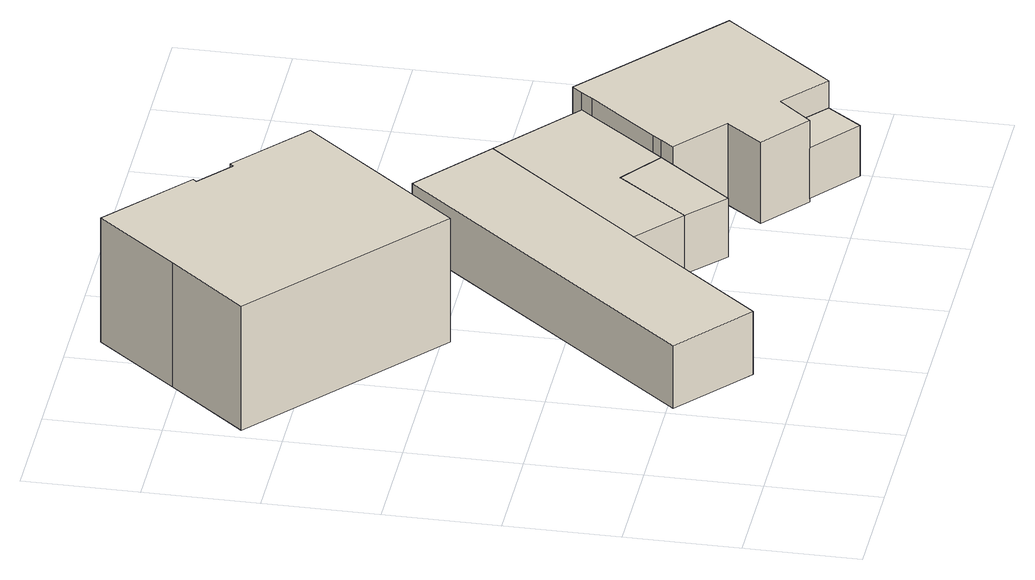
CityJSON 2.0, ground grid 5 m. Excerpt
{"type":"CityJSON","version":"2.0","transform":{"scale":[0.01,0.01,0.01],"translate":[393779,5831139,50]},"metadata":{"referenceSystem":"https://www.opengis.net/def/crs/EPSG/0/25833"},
"CityObjects":{
"building1":{"type":"Building","attributes":{"Gemeindeschluessel":"11000003","BezugspunktDach":"2200","function":"31001_1010","measuredHeight":7.8,"storeysAboveGround":1},"address":[{"country":"Germany","locality":"Berlin","thoroughfareNumber":"2","thoroughfareName":"Straße 180"}],"geometry":[{"type":"Solid","lod":"1","boundaries":[[[[0,1,2,3,4,5,6,7,8,9]],[[10,11,12,13,14,15,16,17,18,19]],[[10,19,9,8]],[[11,10,8,7]],[[12,11,7,6]],[[13,12,6,5]],[[14,13,5,4]],[[15,14,4,3]],[[16,15,3,2]],[[17,16,2,1]],[[18,17,1,0]],[[19,18,0,9]]]]}]},
"building2":{"type":"Building","attributes":{"Gemeindeschluessel":"11000003","BezugspunktDach":"2200","function":"31001_2463","measuredHeight":3,"storeysAboveGround":1},"address":[{"country":"Germany","locality":"Berlin","thoroughfareNumber":"2 (1)","thoroughfareName":"Straße 180"}],"geometry":[{"type":"Solid","lod":"1","boundaries":[[[[20,21,22,23,24]],[[25,26,27,28,29]],[[25,29,24,23]],[[26,25,23,22]],[[27,26,22,21]],[[28,27,21,20]],[[29,28,20,24]]]]}]},
"building3":{"type":"Building","attributes":{"Gemeindeschluessel":"11000003","BezugspunktDach":"2200","function":"51009_1610","measuredHeight":2.79,"storeysAboveGround":0},"address":[{"country":"Germany","locality":"Berlin"}],"geometry":[{"type":"Solid","lod":"1","boundaries":[[[[30,31,32,33,34]],[[35,36,37,38,39]],[[35,39,34,33]],[[36,35,33,32]],[[37,36,32,31]],[[38,37,31,30]],[[39,38,30,34]]]]}]},
"building4":{"type":"Building","attributes":{"Gemeindeschluessel":"11000003","BezugspunktDach":"2200","function":"31001_2463","measuredHeight":2.9,"storeysAboveGround":1},"address":[{"country":"Germany","locality":"Berlin","thoroughfareNumber":"4 (1)","thoroughfareName":"Straße 180"}],"geometry":[{"type":"Solid","lod":"1","boundaries":[[[[34,33,32,40,22,21]],[[41,42,43,44,45,46]],[[41,46,21,22]],[[42,41,22,40]],[[43,42,40,32]],[[44,43,32,33]],[[45,44,33,34]],[[46,45,34,21]]]]}]},
"building5":{"type":"Building","attributes":{"Gemeindeschluessel":"11000003","BezugspunktDach":"2200","function":"51009_1610","measuredHeight":2.41,"storeysAboveGround":0},"address":[{"country":"Germany","locality":"Berlin"}],"geometry":[{"type":"Solid","lod":"1","boundaries":[[[[47,48,49,50]],[[51,52,53,54]],[[51,54,50,49]],[[52,51,49,48]],[[53,52,48,47]],[[54,53,47,50]]]]}]},
"building6":{"type":"Building","attributes":{"Gemeindeschluessel":"11000003","BezugspunktDach":"2200","function":"31001_1010","measuredHeight":4.8,"storeysAboveGround":2},"address":[{"country":"Germany","locality":"Berlin","thoroughfareNumber":"4","thoroughfareName":"Straße 180"}],"geometry":[{"type":"Solid","lod":"1","boundaries":[[[[55,56,57,58,59,60,61,62,63,64,65,66,67,68]],[[69,70,71,72,73,74,75,76,77,78,79,80,81,82]],[[69,82,68,67]],[[70,69,67,66]],[[71,70,66,65]],[[72,71,65,64]],[[73,72,64,63]],[[74,73,63,62]],[[75,74,62,61]],[[76,75,61,60]],[[77,76,60,59]],[[78,77,59,58]],[[79,78,58,57]],[[80,79,57,56]],[[81,80,56,55]],[[82,81,55,68]]]]}]}
},
"vertices":[
[856,1458,699],[1142,1793,699],[1442,2145,699],[1122,2421,699],[1107,2404,699],[959,2531,699],[974,2548,699],[604,2865,699],[303,2511,699],[15,2174,699],[303,2511,108],[604,2865,108],[974,2548,108],[959,2531,108],[1107,2404,108],[1122,2421,108],[1442,2145,108],[1142,1793,108],[856,1458,108],[15,2174,108],
[864,202,384],[1360,786,384],[1948,1479,384],[1617,1753,384],[537,475,384],[1617,1753,84],[1948,1479,84],[1360,786,84],[864,202,84],[537,475,84],
[1729,461,384],[1954,733,384],[2000,788,384],[1813,924,384],[1564,611,384],[1813,924,105],[2000,788,105],[1954,733,105],[1729,461,105],[1564,611,105],
[2315,1175,384],[1948,1479,94],[2315,1175,94],[2000,788,94],[1813,924,94],[1564,611,94],[1360,786,94],
[2469,47,338],[2584,198,338],[2388,364,338],[2259,217,338],[2388,364,97],[2584,198,97],[2469,47,97],[2259,217,97],
[2177,543,468],[2054,385,468],[2259,217,468],[2388,364,468],[2584,198,468],[2661,292,468],[2905,588,468],[2982,682,468],[2350,1218,468],[2315,1175,468],[2273,1124,468],[2031,826,468],[2000,788,468],[1954,733,468],[2000,788,80],[2031,826,80],[2273,1124,80],[2315,1175,80],[2350,1218,80],[2982,682,80],[2905,588,80],[2661,292,80],[2584,198,80],[2388,364,80],[2259,217,80],[2054,385,80],[2177,543,80],[1954,733,80]
]}
